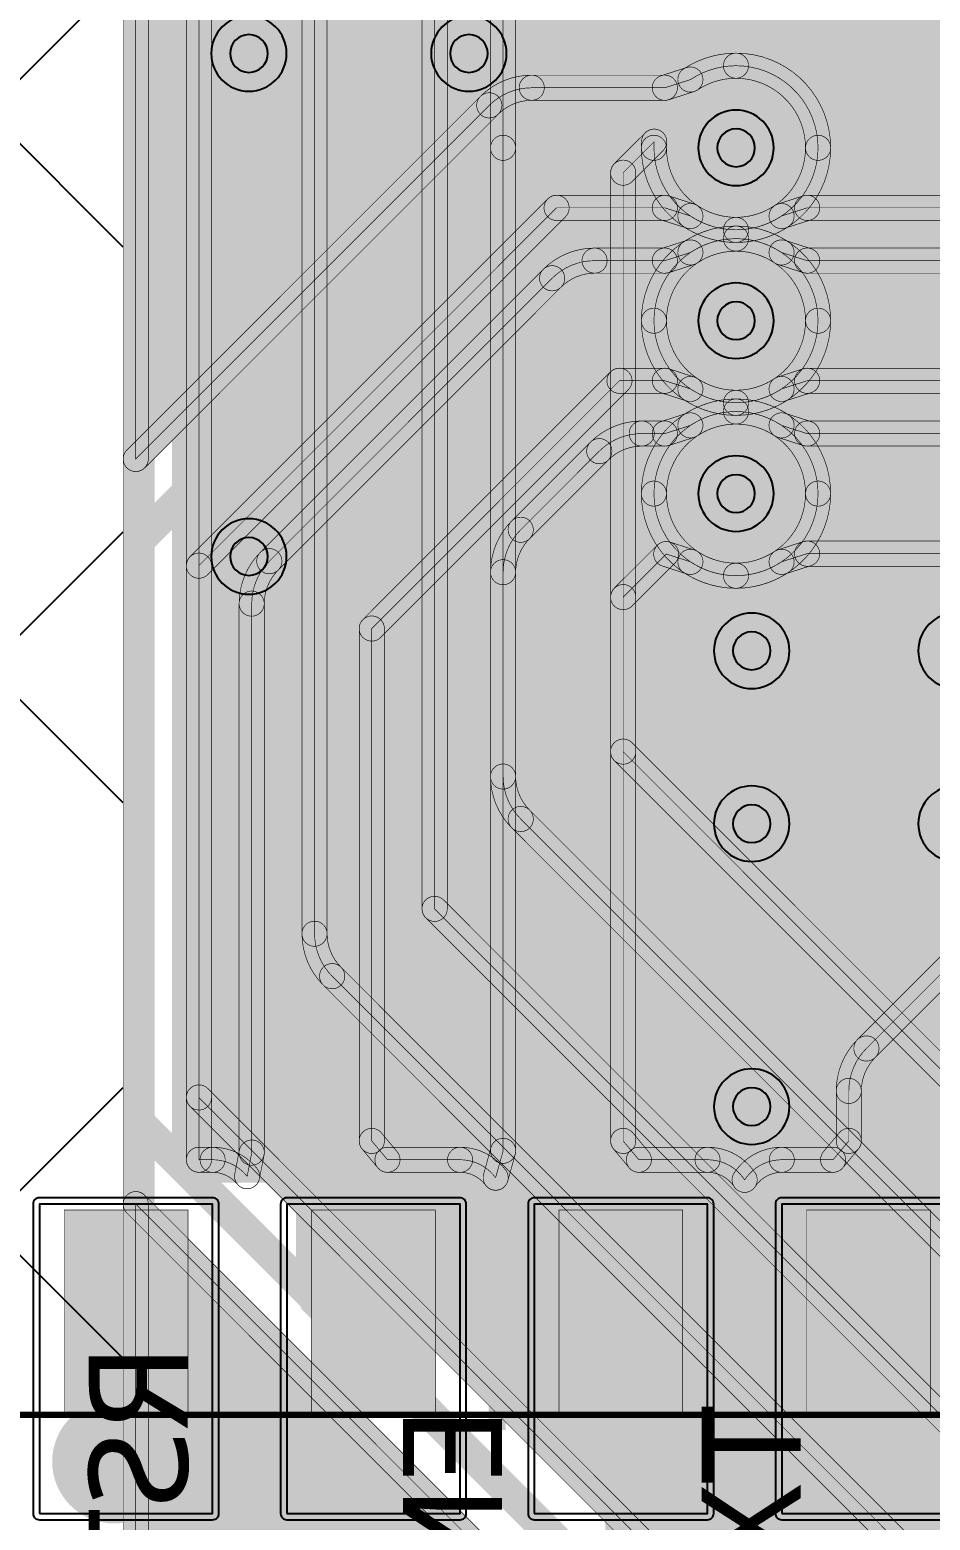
# Model space of a CAD drawing. Header units: millimetres. Extents: x -5.8 to 41.7, y -26.4 to 3.2.
# Drawn here: x 4.83 to 12.11, y -20.36 to -8.32 of the extents above; entities that cross this region are included whole.
import ezdxf
from ezdxf.enums import TextEntityAlignment as Align

# ---------------------------------------------------------------- set-up
doc = ezdxf.new("R2010")
doc.units = ezdxf.units.MM
for name, color, linetype, true_color in [('Bottom Layer', 7, 'Continuous', 0x0000ff), ('Bottom Silkscreen Layer', 7, 'Continuous', 0x66cc33), ('Component Shape Layer', 7, 'Continuous', 0x00cccc), ('Document Layer', 7, 'Continuous', 0xffffff), ('Hole Layer', 7, 'Continuous', 0x222222), ('Multi-Layer', 7, 'Continuous', 0xc0c0c0), ('Pin Soldering Layer', 7, 'Continuous', 0xcc9999), ('Top Layer', 7, 'Continuous', 0xff0000), ('Top Paste Mask Layer', 7, 'Continuous', 0x808080), ('Top Silkscreen Layer', 7, 'Continuous', 0xffcc00), ('Top Solder Mask Layer', 7, 'Continuous', 0x800080)]:
    doc.layers.add(name, color=color, linetype=linetype, true_color=true_color)
doc.styles.get("Standard").update_dxf_attribs({"font": 'msyh.ttf'})

msp = doc.modelspace()

# ---------------------------------------------------------------- hatches: boundary and pattern name
at = {"layer": 'Bottom Layer'}
for points in [[(37.742, -22.428), (37.16, -23.01), (37.16, -23.01), (5.69, -23.01), (5.69, -22.964), (5.715, -22.964), (6.835, -21.844), (5.715, -20.724), (5.69, -20.724), (5.69, -17.806), (8.7, -20.816), (8.255, -20.724), (7.135, -21.844), (8.255, -22.964), (9.375, -21.844), (9.283, -21.399), (9.348, -21.464), (9.778, -22.313), (10.795, -22.964), (11.915, -21.844), (10.795, -20.724), (10.549, -20.751), (9.921, -20.665), (6.2, -16.944), (6.2, -6.478), (6.251, -6.223), (5.69, -5.568), (5.69, -0.231), (37.16, -0.231), (37.16, -0.231), (37.742, -0.813), (37.742, -0.813), (37.742, -22.428)], [(23.495, -22.964), (24.615, -21.844), (23.495, -20.724), (23.131, -20.785), (22.545, -20.716), (21.679, -19.85), (21.679, -19.85), (21.336, -19.708), (21.336, -19.708), (19.251, -19.708), (17.699, -18.156), (17.907, -18.189), (18.275, -18.077), (18.482, -18.011), (24.31, -18.011), (27.345, -21.046), (27.462, -21.717), (27.455, -21.844), (28.575, -22.964), (29.695, -21.844), (29.693, -21.781), (30.169, -22.444), (30.253, -22.559), (30.254, -22.56), (31.115, -22.964), (32.235, -21.844), (32.154, -21.426), (32.192, -21.464), (32.567, -22.112), (33.655, -22.964), (34.775, -21.844), (33.69, -20.724), (33.083, -20.443), (29.632, -16.992), (29.632, -14.337), (29.632, -14.337), (28.956, -13.661), (28.956, -13.661), (28.942, -13.661), (28.266, -14.337), (28.28, -14.474), (28.28, -17.272), (28.28, -17.272), (28.478, -17.75), (28.478, -17.75), (31.534, -20.805), (31.115, -20.724), (30.635, -20.832), (30.086, -20.764), (25.87, -16.548), (25.87, -16.548), (25.527, -16.406), (25.527, -16.406), (17.237, -16.406), (16.917, -16.373), (16.764, -16.355), (16.205, -16.662), (15.354, -15.811), (15.255, -15.619), (15.131, -15.344), (18.034, -15.344), (18.034, -15.344), (18.377, -15.202), (18.377, -15.202), (18.987, -14.592), (19.179, -14.493), (19.713, -13.843), (19.696, -13.693), (22.66, -13.693), (24.168, -15.202), (24.168, -15.202), (24.511, -15.344), (24.511, -15.344), (26.67, -15.344), (26.67, -15.344), (27.013, -15.202), (27.013, -15.202), (34.506, -7.709), (34.506, -7.709), (34.648, -7.366), (34.648, -7.366), (34.648, -6.036), (34.714, -5.829), (34.826, -5.461), (34.252, -4.804), (34.316, -4.74), (35.306, -4.74), (35.982, -4.064), (35.306, -3.388), (34.036, -3.388), (34.036, -3.388), (33.558, -3.586), (33.558, -3.586), (30.962, -6.182), (27.699, -6.182), (27.547, -6.165), (27.541, -6.165), (28.918, -4.788), (28.918, -4.788), (29.06, -4.445), (29.06, -4.445), (29.06, -2.913), (29.442, -2.233), (29.695, -1.524), (28.575, -0.404), (27.455, -1.524), (27.708, -2.233), (28.09, -2.913), (28.09, -4.244), (26.454, -5.88), (26.454, -5.88), (26.312, -6.223), (26.312, -6.223), (26.312, -7.927), (25.17, -9.069), (24.511, -8.481), (24.143, -8.593), (23.936, -8.659), (23.114, -8.659), (23.114, -8.659), (22.787, -8.786), (22.761, -8.786), (23.442, -8.105), (23.936, -8.105), (24.143, -8.171), (24.511, -8.283), (25.174, -7.62), (24.511, -6.957), (24.143, -7.069), (23.936, -7.135), (23.396, -7.135), (23.947, -6.584), (24.143, -6.647), (24.511, -6.759), (25.174, -6.096), (24.511, -5.433), (24.143, -5.545), (23.936, -5.611), (23.749, -5.611), (23.749, -5.611), (23.406, -5.753), (23.406, -5.753), (21.516, -7.643), (21.364, -7.643), (23.947, -5.06), (24.143, -5.123), (24.511, -5.235), (25.174, -4.572), (24.511, -3.909), (24.143, -4.021), (23.936, -4.087), (23.749, -4.087), (23.749, -4.087), (23.406, -4.229), (23.406, -4.229), (20.627, -7.008), (19.244, -7.008), (19.037, -6.942), (18.669, -6.83), (18.006, -7.493), (18.023, -7.643), (17.981, -7.643), (17.894, -7.556), (17.795, -7.364), (17.696, -7.125), (17.63, -6.918), (17.63, -3.249), (17.946, -2.934), (18.765, -2.588), (19.535, -1.524), (18.415, -0.404), (17.295, -1.524), (17.302, -1.651), (17.185, -2.322), (16.802, -2.705), (16.802, -2.705), (16.66, -3.048), (16.66, -3.048), (16.66, -6.918), (16.594, -7.125), (16.482, -7.493), (17.016, -8.143), (17.03, -8.151), (15.705, -8.151), (16.284, -7.493), (16.172, -7.125), (16.106, -6.918), (16.106, -2.973), (16.491, -2.459), (16.995, -1.524), (15.875, -0.404), (14.755, -1.524), (14.832, -1.933), (15.136, -2.823), (15.136, -6.918), (15.07, -7.125), (14.958, -7.493), (15.538, -8.151), (13.419, -8.151), (13.998, -7.493), (13.886, -7.125), (13.82, -6.918), (13.82, -2.913), (14.202, -2.233), (14.455, -1.524), (13.335, -0.404), (12.215, -1.524), (12.468, -2.233), (12.85, -2.913), (12.85, -6.918), (12.784, -7.125), (12.672, -7.493), (13.252, -8.151), (9.779, -8.151), (9.779, -8.151), (9.629, -8.175), (9.629, -8.068), (9.695, -7.861), (9.807, -7.493), (9.144, -6.83), (8.481, -7.493), (8.593, -7.861), (8.659, -8.068), (8.659, -9.271), (8.659, -9.271), (8.659, -14.351), (8.659, -14.351), (8.801, -14.694), (8.801, -14.694), (14.829, -20.722), (14.924, -21.252), (14.755, -21.844), (15.875, -22.964), (16.995, -21.844), (16.5, -20.914), (15.765, -20.286), (9.629, -14.15), (9.629, -9.472), (9.88, -9.221), (9.878, -9.271), (10.541, -9.934), (10.909, -9.822), (11.116, -9.756), (22.987, -9.756), (22.987, -9.756), (23.314, -9.629), (23.936, -9.629), (24.143, -9.695), (24.436, -9.803), (24.183, -10.056), (22.927, -10.056), (22.72, -9.99), (22.352, -9.878), (21.831, -10.131), (21.709, -10.183), (11.116, -10.183), (10.909, -10.117), (10.541, -10.005), (9.878, -10.668), (10.541, -11.331), (10.909, -11.219), (11.116, -11.153), (21.88, -11.153), (22.2, -11.186), (22.352, -11.204), (22.72, -11.092), (22.927, -11.026), (24.384, -11.026), (24.384, -11.026), (24.727, -10.884), (27.011, -8.6), (27.01, -8.636), (27.01, -11.531), (24.922, -13.619), (24.724, -14.097), (24.784, -14.374), (24.712, -14.374), (23.204, -12.865), (23.204, -12.865), (22.86, -12.723), (22.86, -12.723), (22.749, -12.723), (23.015, -12.192), (22.352, -11.529), (22.2, -11.547), (21.88, -11.58), (11.116, -11.58), (10.909, -11.514), (10.541, -11.402), (9.878, -12.065), (10.541, -12.728), (10.909, -12.616), (11.116, -12.55), (21.709, -12.55), (21.831, -12.602), (21.955, -12.723), (14.986, -12.723), (14.986, -12.723), (14.643, -12.865), (14.643, -12.865), (12.865, -14.643), (12.865, -14.643), (12.723, -14.986), (12.723, -14.986), (12.723, -16.062), (12.657, -16.269), (12.545, -16.637), (13.208, -17.3), (13.846, -16.818), (17.801, -20.773), (17.56, -21.12), (17.295, -21.844), (18.415, -22.964), (19.535, -21.844), (19.27, -21.12), (18.956, -20.669), (19.05, -20.678), (19.05, -20.678), (21.135, -20.678), (21.21, -20.753), (20.955, -20.724), (19.835, -21.844), (20.955, -22.964), (22.075, -21.844), (22.053, -21.623), (22.531, -22.415), (22.542, -22.432), (22.543, -22.434)], [(13.335, -22.964), (14.455, -21.844), (13.925, -20.892), (13.923, -20.891), (13.906, -20.88), (13.046, -20.361), (8.105, -15.42), (8.105, -6.798), (8.171, -6.591), (8.283, -6.223), (7.62, -5.56), (6.957, -6.223), (7.069, -6.591), (7.135, -6.798), (7.135, -15.621), (7.135, -15.621), (7.277, -15.964), (7.277, -15.964), (12.207, -20.894), (12.276, -21.48), (12.215, -21.844)], [(6.099, -6.478), (6.302, -6.478), (6.302, -16.944), (6.099, -16.944)], [(7.033, -6.798), (7.236, -6.798), (7.236, -15.621), (7.033, -15.621)], [(8.004, -6.798), (8.207, -6.798), (8.207, -15.42), (8.004, -15.42)], [(8.557, -8.068), (8.76, -8.068), (8.76, -9.271), (8.557, -9.271)], [(9.701, -9.544), (9.557, -9.4), (9.808, -9.15), (9.952, -9.293)], [(8.557, -9.271), (8.76, -9.271), (8.76, -9.271), (8.557, -9.271)], [(8.557, -9.271), (8.76, -9.271), (8.76, -14.351), (8.557, -14.351)], [(9.776, -9.271), (9.778, -9.214), (9.981, -9.229), (9.979, -9.271)], [(10.541, -10.036), (9.776, -9.271), (9.979, -9.271), (10.541, -9.833)], [(9.731, -14.15), (9.528, -14.15), (9.528, -9.472), (9.731, -9.472)], [(10.966, -9.907), (10.541, -10.036), (10.541, -9.833), (10.853, -9.738)], [(10.941, -9.919), (10.878, -9.726), (11.085, -9.659), (11.147, -9.853)], [(11.116, -9.858), (11.116, -9.655), (22.987, -9.655), (22.987, -9.858)], [(9.776, -10.668), (10.541, -9.903), (10.541, -10.106), (9.979, -10.668)], [(10.541, -9.903), (10.966, -10.032), (10.853, -10.201), (10.541, -10.106)], [(10.878, -10.213), (10.941, -10.02), (11.147, -10.086), (11.085, -10.28)], [(11.116, -10.284), (11.116, -10.081), (21.709, -10.081), (21.709, -10.284)], [(10.541, -11.433), (9.776, -10.668), (9.979, -10.668), (10.541, -11.23)], [(10.941, -11.316), (10.878, -11.123), (11.085, -11.056), (11.147, -11.25)], [(11.116, -11.255), (11.116, -11.052), (21.88, -11.052), (21.88, -11.255)], [(10.966, -11.304), (10.541, -11.433), (10.541, -11.23), (10.853, -11.135)], [(9.776, -12.065), (10.541, -11.3), (10.541, -11.503), (9.979, -12.065)], [(10.541, -11.3), (10.966, -11.429), (10.853, -11.598), (10.541, -11.503)], [(10.878, -11.61), (10.941, -11.417), (11.147, -11.483), (11.085, -11.677)], [(11.116, -11.681), (11.116, -11.478), (21.88, -11.478), (21.88, -11.681)], [(10.541, -12.83), (9.776, -12.065), (9.979, -12.065), (10.541, -12.627)], [(10.941, -12.713), (10.878, -12.52), (11.085, -12.453), (11.147, -12.647)], [(11.116, -12.652), (11.116, -12.449), (21.709, -12.449), (21.709, -12.652)], [(10.966, -12.701), (10.541, -12.83), (10.541, -12.627), (10.853, -12.532)], [(9.557, -14.222), (9.701, -14.078), (15.836, -20.214), (15.693, -20.357)], [(8.557, -14.351), (8.76, -14.351), (8.76, -14.351), (8.557, -14.351)], [(8.729, -14.766), (8.557, -14.351), (8.76, -14.351), (8.873, -14.622)], [(8.729, -14.766), (8.873, -14.622), (8.873, -14.622), (8.729, -14.766)], [(8.729, -14.766), (8.873, -14.622), (14.901, -20.651), (14.757, -20.794)], [(8.033, -15.492), (8.177, -15.348), (13.118, -20.289), (12.975, -20.433)], [(7.236, -15.621), (7.033, -15.621), (7.033, -15.621), (7.236, -15.621)], [(7.205, -16.036), (7.033, -15.621), (7.236, -15.621), (7.349, -15.892)], [(7.205, -16.036), (7.349, -15.892), (7.349, -15.892), (7.205, -16.036)], [(7.205, -16.036), (7.349, -15.892), (12.279, -20.822), (12.135, -20.966)], [(6.128, -17.016), (6.272, -16.872), (9.993, -20.593), (9.849, -20.737)], [(5.791, -20.724), (5.588, -20.724), (5.588, -17.806), (5.791, -17.806)], [(5.618, -17.878), (5.762, -17.734), (8.772, -20.744), (8.628, -20.888)]]:
    msp.add_hatch(color=256, dxfattribs=at).paths.add_polyline_path(points)
at = {"layer": 'Multi-Layer'}
h = msp.add_hatch(dxfattribs=at)
h.set_pattern_fill('ANSI37', color=256, style=0)
h.paths.add_polyline_path([(-0.889, 0.635), (-0.889, -24.003), (5.588, -24.003), (5.588, 0.635)])
at = {"layer": 'Pin Soldering Layer'}
for points in [[(6.111, -17.854), (6.111, -19.504), (5.111, -19.504), (5.111, -17.854)], [(8.111, -17.854), (8.111, -19.504), (7.111, -19.504), (7.111, -17.854)], [(10.111, -17.854), (10.111, -19.504), (9.111, -19.504), (9.111, -17.854)], [(12.111, -17.854), (12.111, -19.504), (11.111, -19.504), (11.111, -17.854)]]:
    msp.add_hatch(color=256, dxfattribs=at).paths.add_polyline_path(points)
at = {"layer": 'Top Layer'}
for points in [[(37.742, -22.428), (37.16, -23.01), (37.16, -23.01), (5.69, -23.01), (5.69, -22.964), (5.715, -22.964), (6.835, -21.844), (6.2, -20.834), (6.2, -20.663), (6.311, -20.663), (6.611, -20.501), (6.911, -20.663), (8.311, -20.663), (8.611, -20.501), (8.68, -20.579), (8.143, -20.729), (7.135, -21.844), (8.255, -22.964), (9.37, -21.956), (9.58, -21.205), (9.954, -20.831), (9.954, -20.831), (10.029, -20.734), (10.151, -20.663), (10.311, -20.663), (10.611, -20.501), (10.911, -20.663), (12.311, -20.663), (12.611, -20.501), (12.911, -20.663), (14.311, -20.663), (14.611, -20.501), (14.911, -20.663), (16.311, -20.663), (16.611, -20.501), (16.911, -20.663), (18.311, -20.663), (18.311, -20.663), (18.611, -20.501), (18.748, -20.624), (18.748, -20.624), (18.98, -20.742), (19.133, -20.977), (19.133, -20.977), (19.522, -21.366), (19.845, -21.996), (20.955, -22.964), (22.075, -21.844), (21.107, -20.734), (20.62, -20.484), (20.647, -20.427), (20.647, -20.427), (21.294, -18.651), (21.489, -18.456), (22.606, -18.456), (22.606, -18.456), (22.975, -18.346), (23.296, -18.556), (23.114, -18.797), (22.764, -18.514), (21.957, -18.514), (21.599, -18.872), (21.599, -19.736), (21.599, -19.736), (21.667, -19.946), (21.667, -19.946), (21.876, -20.233), (21.876, -20.71), (21.876, -20.71), (22.018, -21.053), (22.17, -21.205), (22.38, -21.956), (23.495, -22.964), (24.615, -21.844), (23.607, -20.729), (22.856, -20.519), (22.846, -20.509), (22.846, -20.233), (23.054, -19.946), (23.054, -19.946), (23.114, -19.811), (23.193, -19.97), (23.193, -19.97), (23.412, -20.225), (23.524, -20.4), (23.66, -20.536), (23.66, -20.536), (24.003, -20.678), (24.003, -20.678), (33.835, -20.678), (33.91, -20.753), (33.655, -20.724), (32.535, -21.844), (33.655, -22.964), (34.633, -22.39), (34.633, -22.39), (34.869, -22.479), (35.669, -22.479), (36.027, -22.121), (36.027, -21.321), (36.027, -21.321), (35.816, -20.994), (35.816, -20.994), (35.281, -20.752), (34.379, -19.85), (34.379, -19.85), (34.036, -19.708), (34.036, -19.708), (24.629, -19.708), (24.629, -18.872), (24.629, -18.872), (24.612, -18.765), (26.188, -18.765), (26.546, -18.407), (26.546, -14.867), (26.188, -14.509), (25.936, -14.509), (26.076, -14.097), (25.4, -13.421), (25.371, -13.421), (25.033, -13.18), (24.226, -13.18), (23.876, -13.463), (23.835, -13.357), (23.835, -13.357), (23.686, -13.103), (23.867, -12.851), (23.867, -12.851), (23.934, -12.642), (23.934, -11.742), (23.934, -11.742), (23.576, -11.384), (22.776, -11.384), (22.507, -11.505), (22.467, -11.539), (22.352, -11.529), (22.053, -11.6), (21.956, -11.507), (22.119, -11.206), (22.119, -11.162), (22.352, -11.204), (22.431, -11.199), (22.491, -11.249), (22.491, -11.249), (22.719, -11.331), (22.719, -11.331), (23.526, -11.331), (23.884, -10.973), (23.884, -10.109), (23.884, -10.109), (23.526, -9.751), (22.939, -9.751), (24.092, -8.598), (24.092, -8.598), (24.234, -8.255), (24.234, -8.255), (24.234, -8.223), (24.511, -8.283), (24.69, -8.258), (24.782, -8.332), (24.782, -8.332), (24.866, -8.382), (24.782, -8.432), (24.782, -8.432), (24.69, -8.506), (24.511, -8.481), (23.848, -9.144), (24.511, -9.807), (24.69, -9.782), (24.782, -9.856), (24.782, -9.856), (25.005, -9.934), (25.005, -9.934), (25.812, -9.934), (26.162, -9.651), (26.512, -9.934), (27.319, -9.934), (27.677, -9.576), (27.677, -9.312), (27.686, -9.312), (27.785, -9.304), (27.785, -9.666), (27.785, -9.666), (27.787, -9.708), (27.787, -9.708), (27.885, -10.517), (27.684, -10.431), (27.684, -10.431), (27.543, -10.402), (25.543, -10.402), (25.543, -10.402), (25.185, -10.761), (25.185, -12.354), (25.185, -12.354), (25.282, -12.599), (25.282, -12.599), (25.887, -13.244), (26.065, -13.559), (26.065, -13.559), (27.321, -14.815), (27.321, -14.815), (27.799, -15.013), (27.799, -15.013), (28.87, -15.013), (29.3, -15.192), (29.3, -15.192), (29.438, -15.22), (31.903, -15.22), (31.903, -15.22), (32.261, -14.862), (32.261, -13.812), (31.903, -13.454), (29.438, -13.454), (29.438, -13.454), (29.3, -13.482), (29.3, -13.482), (28.87, -13.661), (28.079, -13.661), (27.423, -13.005), (27.804, -12.599), (27.804, -12.599), (27.834, -12.562), (27.834, -12.562), (28.275, -11.946), (28.545, -11.781), (28.545, -11.781), (29.053, -11.273), (29.053, -11.273), (29.251, -10.795), (29.251, -10.795), (29.251, -10.64), (29.328, -9.996), (29.746, -9.959), (30.019, -9.967), (30.019, -9.967), (30.03, -9.967), (30.93, -9.967), (30.93, -9.967), (31.288, -9.609), (31.288, -9.139), (31.496, -9.172), (31.535, -9.171), (31.535, -9.678), (31.893, -10.036), (33.893, -10.036), (34.251, -9.678), (34.251, -7.086), (33.893, -6.728), (31.905, -6.728), (31.277, -6.183), (31.143, -6.049), (31.143, -5.934), (31.292, -5.966), (32.689, -5.966), (33.047, -5.608), (33.047, -5.202), (33.047, -5.202), (33.025, -5.08), (33.04, -5.025), (33.414, -5.398), (33.513, -5.59), (34.163, -6.124), (34.63, -5.931), (34.63, -6.998), (34.62, -7.086), (34.62, -9.678), (34.978, -10.036), (36.978, -10.036), (37.336, -9.678), (37.336, -7.086), (36.978, -6.728), (35.982, -6.728), (35.982, -6.616), (37.289, -6.616), (37.647, -6.258), (37.647, -5.852), (37.625, -5.73), (37.647, -5.608), (37.647, -5.202), (37.625, -5.08), (37.647, -4.958), (37.647, -4.552), (37.625, -4.43), (37.647, -4.308), (37.647, -3.902), (37.289, -3.544), (36.723, -3.544), (36.549, -3.515), (36.549, -3.515), (35.846, -3.515), (35.669, -3.494), (35.306, -3.388), (34.63, -4.064), (34.63, -4.991), (34.292, -4.811), (34.1, -4.712), (33.15, -3.762), (33.15, -3.762), (33.134, -3.747), (33.998, -2.883), (33.998, -2.883), (34.11, -2.709), (34.496, -2.264), (34.775, -1.524), (33.655, -0.404), (32.535, -1.524), (32.814, -2.264), (33.014, -2.495), (32.2, -3.309), (31.209, -3.553), (30.903, -3.623), (30.655, -3.724), (30.063, -3.946), (29.921, -3.946), (29.921, -3.946), (29.563, -4.304), (29.563, -5.111), (29.563, -5.111), (29.846, -5.461), (29.563, -5.811), (29.563, -6.618), (29.563, -6.618), (29.749, -6.932), (29.749, -6.932), (30.564, -7.377), (30.997, -7.534), (30.997, -7.534), (31.242, -7.534), (31.535, -7.467), (31.535, -7.847), (31.496, -7.846), (30.835, -8.451), (30.03, -8.451), (30.03, -8.451), (29.979, -8.454), (29.979, -8.454), (29.409, -8.536), (29.091, -8.507), (29.365, -8.159), (29.365, -7.352), (29.365, -7.352), (29.287, -7.129), (29.287, -7.129), (29.131, -6.934), (29.268, -6.744), (29.268, -6.744), (29.337, -6.534), (29.337, -5.734), (29.337, -5.734), (28.979, -5.375), (28.979, -5.375), (28.179, -5.375), (28.179, -5.375), (27.82, -5.734), (27.82, -6.223), (27.677, -6.178), (27.677, -5.664), (27.677, -5.664), (27.319, -5.306), (27.319, -5.306), (26.512, -5.306), (26.512, -5.306), (26.162, -5.589), (25.951, -5.334), (26.17, -5.004), (26.17, -4.862), (26.389, -4.277), (26.88, -3.787), (30.353, -3.787), (30.353, -3.787), (30.696, -3.645), (30.696, -3.645), (31.458, -2.883), (31.458, -2.883), (31.57, -2.709), (31.956, -2.264), (32.235, -1.524), (31.115, -0.404), (29.995, -1.524), (30.274, -2.264), (30.474, -2.495), (30.152, -2.817), (26.679, -2.817), (26.679, -2.817), (26.336, -2.959), (26.336, -2.959), (25.732, -3.562), (25.147, -3.782), (25.005, -3.782), (25.005, -3.782), (24.782, -3.86), (24.782, -3.86), (24.69, -3.934), (24.511, -3.909), (24.461, -3.911), (25.479, -2.893), (26.266, -2.62), (27.155, -1.524), (26.035, -0.404), (24.915, -1.524), (24.915, -1.532), (24.756, -2.244), (23.701, -3.299), (23.701, -2.977), (24.082, -2.478), (24.615, -1.524), (23.495, -0.404), (22.375, -1.524), (22.439, -1.898), (22.575, -2.323), (21.744, -2.323), (21.764, -2.299), (22.075, -1.524), (20.955, -0.404), (19.835, -1.524), (20.066, -2.206), (20.439, -2.748), (20.544, -2.999), (20.426, -3.38), (20.544, -3.761), (20.426, -4.142), (20.544, -4.523), (20.426, -4.904), (20.544, -5.285), (20.476, -5.411), (20.391, -5.449), (20.062, -5.449), (20.062, -5.449), (19.703, -5.807), (19.703, -7.207), (19.866, -7.507), (19.703, -7.807), (19.703, -9.207), (19.865, -9.507), (19.703, -9.806), (19.703, -11.206), (19.866, -11.507), (19.703, -11.807), (19.703, -12.266), (19.483, -12.851), (19.213, -13.121), (19.07, -13.18), (19.05, -13.18), (18.387, -13.843), (18.411, -14.021), (17.247, -14.021), (16.36, -13.134), (16.36, -8.509), (16.36, -8.509), (16.218, -8.166), (16.218, -8.166), (16.109, -8.057), (16.172, -7.861), (16.284, -7.493), (15.621, -6.83), (14.958, -7.493), (15.07, -7.861), (15.136, -8.068), (15.136, -8.255), (15.136, -8.255), (15.278, -8.598), (15.278, -8.598), (15.39, -8.71), (15.39, -13.335), (15.39, -13.335), (15.532, -13.678), (15.532, -13.678), (16.703, -14.849), (16.703, -14.849), (17.046, -14.991), (17.046, -14.991), (19.55, -14.991), (19.614, -15.045), (19.431, -15.009), (19.431, -15.009), (16.076, -15.009), (15.217, -14.15), (15.217, -9.525), (15.217, -9.525), (15.075, -9.182), (15.075, -9.182), (13.854, -7.961), (13.886, -7.861), (13.998, -7.493), (13.335, -6.83), (12.672, -7.493), (12.784, -7.861), (12.85, -8.068), (12.85, -8.128), (12.85, -8.128), (12.992, -8.471), (12.992, -8.471), (14.247, -9.726), (14.247, -14.351), (14.247, -14.351), (14.389, -14.694), (14.389, -14.694), (14.813, -15.118), (14.605, -15.085), (14.237, -15.197), (14.03, -15.263), (13.081, -15.263), (13.081, -15.263), (12.738, -15.405), (12.738, -15.405), (11.595, -16.548), (11.595, -16.548), (11.453, -16.891), (11.453, -16.891), (11.453, -17.295), (11.326, -17.447), (10.911, -17.447), (10.611, -17.61), (10.311, -17.447), (9.756, -17.447), (9.629, -17.295), (9.629, -12.901), (9.977, -12.553), (10.173, -12.616), (10.541, -12.728), (11.204, -12.065), (10.541, -11.402), (10.173, -11.514), (9.966, -11.58), (9.779, -11.58), (9.779, -11.58), (9.436, -11.722), (9.436, -11.722), (8.801, -12.357), (8.801, -12.357), (8.659, -12.7), (8.659, -12.7), (8.659, -17.375), (8.598, -17.592), (8.311, -17.447), (7.724, -17.447), (7.597, -17.295), (7.597, -13.155), (9.599, -11.153), (9.966, -11.153), (10.173, -11.219), (10.541, -11.331), (11.204, -10.668), (10.541, -10.005), (10.173, -10.117), (9.966, -10.183), (9.398, -10.183), (9.398, -10.183), (9.055, -10.325), (9.055, -10.325), (6.769, -12.611), (6.769, -12.611), (6.627, -12.954), (6.627, -12.954), (6.627, -17.39), (6.59, -17.581), (6.311, -17.447), (6.2, -17.447), (6.2, -12.647), (9.091, -9.756), (9.966, -9.756), (10.173, -9.822), (10.541, -9.934), (11.204, -9.271), (10.541, -8.608), (10.173, -8.72), (9.966, -8.786), (8.89, -8.786), (8.89, -8.786), (8.547, -8.928), (8.547, -8.928), (5.69, -11.785), (5.69, -6.878), (6.251, -6.223), (6.073, -5.771), (6.073, -5.561), (6.311, -5.561), (6.311, -5.561), (6.611, -5.399), (6.911, -5.561), (7.008, -5.561), (7.12, -5.696), (7.069, -5.855), (6.957, -6.223), (7.62, -6.886), (8.283, -6.223), (8.171, -5.855), (8.12, -5.696), (8.232, -5.561), (8.311, -5.561), (8.611, -5.399), (8.911, -5.561), (10.311, -5.561), (10.61, -5.399), (10.911, -5.562), (12.311, -5.562), (12.611, -5.399), (12.727, -5.51), (12.245, -5.992), (10.16, -5.992), (10.16, -5.992), (9.817, -6.134), (9.817, -6.134), (9.207, -6.744), (9.015, -6.843), (8.481, -7.493), (9.144, -8.156), (9.794, -7.622), (9.893, -7.43), (10.361, -6.962), (12.446, -6.962), (12.446, -6.962), (12.789, -6.82), (12.789, -6.82), (13.954, -5.655), (13.954, -5.655), (14.001, -5.6), (14.115, -5.561), (14.311, -5.561), (14.611, -5.398), (14.822, -5.549), (14.822, -5.549), (15.776, -5.794), (16.66, -6.678), (16.66, -6.918), (16.594, -7.125), (16.482, -7.493), (17.145, -8.156), (17.808, -7.493), (17.696, -7.125), (17.63, -6.918), (17.63, -6.477), (17.63, -6.477), (17.488, -6.134), (17.488, -6.134), (16.932, -5.578), (17.803, -5.795), (17.803, -7.112), (17.803, -7.112), (17.917, -7.425), (18.019, -7.622), (18.669, -8.156), (19.332, -7.493), (18.798, -6.843), (18.773, -6.83), (18.773, -5.588), (18.773, -5.588), (18.7, -5.332), (18.669, -4.967), (18.669, -2.704), (18.658, -2.617), (19.535, -1.524), (18.415, -0.404), (17.295, -1.524), (17.653, -2.345), (16.911, -2.345), (16.611, -2.507), (16.539, -2.426), (16.995, -1.524), (15.875, -0.404), (14.755, -1.524), (15.112, -2.344), (14.911, -2.344), (14.61, -2.507), (14.311, -2.345), (14.097, -2.345), (14.455, -1.524), (13.335, -0.404), (12.215, -1.524), (12.678, -2.431), (12.61, -2.508), (12.311, -2.346), (12.223, -2.346), (12.096, -2.193), (12.096, -1.959), (12.096, -1.959), (12.024, -1.704), (11.889, -1.284), (10.795, -0.404), (9.675, -1.524), (9.919, -2.222), (9.569, -2.125), (9.37, -1.412), (8.255, -0.404), (7.135, -1.524), (7.493, -2.345), (6.911, -2.345), (6.911, -2.345), (6.611, -2.508), (6.311, -2.345), (5.69, -2.345), (5.69, -0.231), (37.16, -0.231), (37.16, -0.231), (37.742, -0.813), (37.742, -0.813), (37.742, -22.428)], [(5.791, -11.785), (5.588, -11.785), (5.588, -6.878), (5.791, -6.878)], [(10.116, -8.635), (10.541, -8.506), (10.541, -8.709), (10.229, -8.804)], [(10.541, -8.506), (11.306, -9.271), (11.103, -9.271), (10.541, -8.709)], [(9.997, -8.883), (9.935, -8.689), (10.141, -8.623), (10.204, -8.816)], [(8.475, -8.856), (8.89, -8.684), (8.89, -8.887), (8.619, -9)], [(8.89, -8.887), (8.89, -8.684), (9.966, -8.684), (9.966, -8.887)], [(8.89, -8.887), (8.89, -8.684), (8.89, -8.684), (8.89, -8.887)], [(5.762, -11.857), (5.618, -11.713), (8.475, -8.856), (8.619, -9)], [(8.619, -9), (8.475, -8.856), (8.475, -8.856), (8.619, -9)], [(11.306, -9.271), (10.541, -10.036), (10.541, -9.833), (11.103, -9.271)], [(6.272, -12.719), (6.128, -12.575), (9.019, -9.684), (9.163, -9.828)], [(9.091, -9.858), (9.091, -9.655), (9.966, -9.655), (9.966, -9.858)], [(9.935, -9.853), (9.997, -9.659), (10.204, -9.726), (10.141, -9.919)], [(10.541, -10.036), (10.116, -9.907), (10.229, -9.738), (10.541, -9.833)], [(10.116, -10.032), (10.541, -9.903), (10.541, -10.106), (10.229, -10.201)], [(10.541, -9.903), (11.306, -10.668), (11.103, -10.668), (10.541, -10.106)], [(8.983, -10.253), (9.398, -10.081), (9.398, -10.284), (9.127, -10.397)], [(9.398, -10.284), (9.398, -10.081), (9.966, -10.081), (9.966, -10.284)], [(9.398, -10.284), (9.398, -10.081), (9.398, -10.081), (9.398, -10.284)], [(9.997, -10.28), (9.935, -10.086), (10.141, -10.02), (10.204, -10.213)], [(6.841, -12.683), (6.697, -12.539), (8.983, -10.253), (9.127, -10.397)], [(9.127, -10.397), (8.983, -10.253), (8.983, -10.253), (9.127, -10.397)], [(11.306, -10.668), (10.541, -11.433), (10.541, -11.23), (11.103, -10.668)], [(9.599, -11.255), (9.599, -11.052), (9.966, -11.052), (9.966, -11.255)], [(9.935, -11.25), (9.997, -11.056), (10.204, -11.123), (10.141, -11.316)], [(7.669, -13.227), (7.525, -13.083), (9.527, -11.081), (9.671, -11.225)], [(10.541, -11.433), (10.116, -11.304), (10.229, -11.135), (10.541, -11.23)], [(10.116, -11.429), (10.541, -11.3), (10.541, -11.503), (10.229, -11.598)], [(10.541, -11.3), (11.306, -12.065), (11.103, -12.065), (10.541, -11.503)], [(9.997, -11.677), (9.935, -11.483), (10.141, -11.417), (10.204, -11.61)], [(9.364, -11.65), (9.779, -11.478), (9.779, -11.681), (9.508, -11.794)], [(9.779, -11.681), (9.779, -11.478), (9.966, -11.478), (9.966, -11.681)], [(9.779, -11.681), (9.779, -11.478), (9.779, -11.478), (9.779, -11.681)], [(8.873, -12.429), (8.729, -12.285), (9.364, -11.65), (9.508, -11.794)], [(9.508, -11.794), (9.364, -11.65), (9.364, -11.65), (9.508, -11.794)], [(11.306, -12.065), (10.541, -12.83), (10.541, -12.627), (11.103, -12.065)], [(8.557, -12.7), (8.729, -12.285), (8.873, -12.429), (8.76, -12.7)], [(8.873, -12.429), (8.729, -12.285), (8.729, -12.285), (8.873, -12.429)], [(9.701, -12.973), (9.557, -12.829), (9.905, -12.482), (10.049, -12.625)], [(9.946, -12.65), (10.008, -12.457), (10.204, -12.52), (10.141, -12.713)], [(6.525, -12.954), (6.697, -12.539), (6.841, -12.683), (6.728, -12.954)], [(6.841, -12.683), (6.697, -12.539), (6.697, -12.539), (6.841, -12.683)], [(10.541, -12.83), (10.116, -12.701), (10.229, -12.532), (10.541, -12.627)], [(6.302, -17.447), (6.099, -17.447), (6.099, -12.647), (6.302, -12.647)], [(8.557, -12.7), (8.76, -12.7), (8.76, -12.7), (8.557, -12.7)], [(8.557, -12.7), (8.76, -12.7), (8.76, -17.375), (8.557, -17.375)], [(6.525, -12.954), (6.728, -12.954), (6.728, -12.954), (6.525, -12.954)], [(6.525, -12.954), (6.728, -12.954), (6.728, -17.39), (6.525, -17.39)], [(9.528, -12.901), (9.731, -12.901), (9.731, -17.295), (9.528, -17.295)], [(7.699, -17.295), (7.496, -17.295), (7.496, -13.155), (7.699, -13.155)], [(11.667, -16.62), (11.523, -16.476), (12.666, -15.333), (12.81, -15.477)], [(11.351, -16.891), (11.523, -16.476), (11.667, -16.62), (11.554, -16.891)], [(11.667, -16.62), (11.523, -16.476), (11.523, -16.476), (11.667, -16.62)], [(11.351, -16.891), (11.554, -16.891), (11.554, -16.891), (11.351, -16.891)], [(11.351, -16.891), (11.554, -16.891), (11.554, -17.295), (11.351, -17.295)], [(7.519, -17.36), (7.675, -17.23), (7.802, -17.382), (7.646, -17.512)], [(9.551, -17.36), (9.707, -17.23), (9.834, -17.382), (9.678, -17.512)], [(11.404, -17.512), (11.248, -17.382), (11.375, -17.23), (11.531, -17.36)], [(6.2, -17.549), (6.2, -17.346), (6.311, -17.346), (6.311, -17.549)], [(6.311, -17.346), (6.669, -17.517), (6.51, -17.644), (6.311, -17.549)], [(6.689, -17.6), (6.49, -17.561), (6.527, -17.37), (6.727, -17.409)], [(7.724, -17.549), (7.724, -17.346), (8.311, -17.346), (8.311, -17.549)], [(8.311, -17.346), (8.68, -17.532), (8.517, -17.653), (8.311, -17.549)], [(8.696, -17.619), (8.501, -17.565), (8.561, -17.348), (8.757, -17.403)], [(9.756, -17.549), (9.756, -17.346), (10.311, -17.346), (10.311, -17.549)], [(10.311, -17.346), (10.696, -17.554), (10.526, -17.665), (10.311, -17.549)], [(10.526, -17.554), (10.911, -17.346), (10.911, -17.549), (10.696, -17.665)], [(10.911, -17.549), (10.911, -17.346), (11.326, -17.346), (11.326, -17.549)]]:
    msp.add_hatch(color=256, dxfattribs=at).paths.add_polyline_path(points)

# ---------------------------------------------------------------- linework, layer by layer
at = {"layer": 'Bottom Layer', "const_width": 0.00508}
for points in [[(13.335, -22.964, 0.414214), (14.455, -21.844, 0.259772), (13.925, -20.892, 0.000999), (13.923, -20.891, 0.004542), (13.906, -20.88), (13.046, -20.361), (8.105, -15.42), (8.105, -6.798), (8.171, -6.591, 0.148349), (8.283, -6.223, 0.414214), (7.62, -5.56, 0.414214), (6.957, -6.223, 0.148349), (7.069, -6.591), (7.135, -6.798), (7.135, -15.621), (7.135, -15.621, 0.198912), (7.277, -15.964), (7.277, -15.964), (12.207, -20.894), (12.276, -21.48, 0.082931), (12.215, -21.844, 0.414214)], [(6.099, -6.478, -1), (6.302, -6.478), (6.302, -16.944, -1), (6.099, -16.944)], [(7.033, -6.798, -1), (7.236, -6.798), (7.236, -15.621, -1), (7.033, -15.621)], [(8.004, -6.798, -1), (8.207, -6.798), (8.207, -15.42, -1), (8.004, -15.42)], [(8.557, -8.068, -1), (8.76, -8.068), (8.76, -9.271, -1), (8.557, -9.271)], [(9.701, -9.544, -1), (9.557, -9.4), (9.808, -9.15, -1), (9.952, -9.293)], [(9.776, -9.271, -0.01873), (9.778, -9.214, -1), (9.981, -9.229, 0.01873), (9.979, -9.271, -1)], [(8.557, -9.271, -1), (8.76, -9.271), (8.76, -9.271, -1), (8.557, -9.271)], [(8.557, -9.271, -1), (8.76, -9.271), (8.76, -14.351, -1), (8.557, -14.351)], [(10.541, -10.036, -0.414214), (9.776, -9.271, -1), (9.979, -9.271, 0.414214), (10.541, -9.833, -1)], [(9.731, -14.15, -1), (9.528, -14.15), (9.528, -9.472, -1), (9.731, -9.472)], [(10.966, -9.907, -0.148349), (10.541, -10.036, -1), (10.541, -9.833, 0.148349), (10.853, -9.738, -1)], [(10.941, -9.919, -1), (10.878, -9.726), (11.085, -9.659, -1), (11.147, -9.853)], [(11.116, -9.858, -1), (11.116, -9.655), (22.987, -9.655, -1), (22.987, -9.858)], [(9.776, -10.668, -0.414214), (10.541, -9.903, -1), (10.541, -10.106, 0.414214), (9.979, -10.668, -1)], [(10.541, -9.903, -0.148349), (10.966, -10.032, -1), (10.853, -10.201, 0.148349), (10.541, -10.106, -1)], [(10.878, -10.213, -1), (10.941, -10.02), (11.147, -10.086, -1), (11.085, -10.28)], [(11.116, -10.284, -1), (11.116, -10.081), (21.709, -10.081, -1), (21.709, -10.284)], [(10.541, -11.433, -0.414214), (9.776, -10.668, -1), (9.979, -10.668, 0.414214), (10.541, -11.23, -1)], [(10.941, -11.316, -1), (10.878, -11.123), (11.085, -11.056, -1), (11.147, -11.25)], [(11.116, -11.255, -1), (11.116, -11.052), (21.88, -11.052, -1), (21.88, -11.255)], [(10.966, -11.304, -0.148349), (10.541, -11.433, -1), (10.541, -11.23, 0.148349), (10.853, -11.135, -1)], [(9.776, -12.065, -0.414214), (10.541, -11.3, -1), (10.541, -11.503, 0.414214), (9.979, -12.065, -1)], [(10.541, -11.3, -0.148349), (10.966, -11.429, -1), (10.853, -11.598, 0.148349), (10.541, -11.503, -1)], [(10.878, -11.61, -1), (10.941, -11.417), (11.147, -11.483, -1), (11.085, -11.677)], [(11.116, -11.681, -1), (11.116, -11.478), (21.88, -11.478, -1), (21.88, -11.681)], [(10.541, -12.83, -0.414214), (9.776, -12.065, -1), (9.979, -12.065, 0.414214), (10.541, -12.627, -1)], [(10.966, -12.701, -0.148349), (10.541, -12.83, -1), (10.541, -12.627, 0.148349), (10.853, -12.532, -1)], [(10.941, -12.713, -1), (10.878, -12.52), (11.085, -12.453, -1), (11.147, -12.647)], [(11.116, -12.652, -1), (11.116, -12.449), (21.709, -12.449, -1), (21.709, -12.652)], [(9.557, -14.222, -1), (9.701, -14.078), (15.836, -20.214, -1), (15.693, -20.357)], [(8.557, -14.351, -1), (8.76, -14.351), (8.76, -14.351, -1), (8.557, -14.351)], [(8.729, -14.766, -0.198912), (8.557, -14.351, -1), (8.76, -14.351, 0.198912), (8.873, -14.622, -1)], [(8.729, -14.766, -1), (8.873, -14.622), (8.873, -14.622, -1), (8.729, -14.766)], [(8.729, -14.766, -1), (8.873, -14.622), (14.901, -20.651, -1), (14.757, -20.794)], [(8.033, -15.492, -1), (8.177, -15.348), (13.118, -20.289, -1), (12.975, -20.433)], [(7.236, -15.621, -1), (7.033, -15.621), (7.033, -15.621, -1), (7.236, -15.621)], [(7.205, -16.036, -0.198912), (7.033, -15.621, -1), (7.236, -15.621, 0.198912), (7.349, -15.892, -1)], [(7.205, -16.036, -1), (7.349, -15.892), (7.349, -15.892, -1), (7.205, -16.036)], [(7.205, -16.036, -1), (7.349, -15.892), (12.279, -20.822, -1), (12.135, -20.966)], [(6.128, -17.016, -1), (6.272, -16.872), (9.993, -20.593, -1), (9.849, -20.737)], [(5.791, -20.724, -1), (5.588, -20.724), (5.588, -17.806, -1), (5.791, -17.806)], [(5.618, -17.878, -1), (5.762, -17.734), (8.772, -20.744, -1), (8.628, -20.888)]]:
    msp.add_lwpolyline(points, format="xyb", close=True, dxfattribs=at)
at = {"layer": 'Bottom Layer', "const_width": 0.254}
for points in [[(7.62, -6.223), (7.62, -15.621)], [(5.715, -6.35), (5.715, -17.145)], [(9.144, -7.493), (9.144, -9.271)], [(9.144, -9.271), (9.779, -8.636)], [(9.779, -8.636), (22.225, -8.636)], [(9.144, -14.351), (9.144, -9.271)], [(10.541, -9.271), (22.987, -9.271)], [(10.541, -10.668), (22.225, -10.668)], [(10.541, -12.065), (22.225, -12.065)], [(15.875, -21.082), (9.144, -14.351)], [(7.62, -15.621), (13.335, -21.336)], [(5.715, -17.145), (10.414, -21.844)]]:
    msp.add_lwpolyline(points, dxfattribs=at)
at = {"layer": 'Bottom Layer', "const_width": 0.00508}
for points in [[(37.16, -23.01), (5.69, -23.01), (5.69, -22.964, 0.005611), (5.715, -22.964, 0.414214), (6.835, -21.844, 0.414214), (5.715, -20.724, 0.005611), (5.69, -20.724), (5.69, -17.806), (8.7, -20.816, 0.102471), (8.255, -20.724, 0.414214), (7.135, -21.844, 0.414214), (8.255, -22.964, 0.414214), (9.375, -21.844, 0.102471), (9.283, -21.399), (9.348, -21.464), (9.778, -22.313, 0.29269), (10.795, -22.964, 0.414214), (11.915, -21.844, 0.414214), (10.795, -20.724, 0.055445), (10.549, -20.751), (9.921, -20.665), (6.2, -16.944), (6.2, -6.478, 0.099011)], [(13.252, -8.151), (9.779, -8.151), (9.779, -8.151, 0.078671), (9.629, -8.175), (9.629, -8.068), (9.695, -7.861, 0.148349), (9.807, -7.493, 0.414214), (9.144, -6.83, 0.414214), (8.481, -7.493, 0.148349), (8.593, -7.861), (8.659, -8.068), (8.659, -9.271), (8.659, -9.271), (8.659, -14.351), (8.659, -14.351, 0.198912), (8.801, -14.694), (8.801, -14.694), (14.829, -20.722)], [(15.765, -20.286), (9.629, -14.15), (9.629, -9.472), (9.88, -9.221, 0.01873), (9.878, -9.271, 0.414214), (10.541, -9.934, 0.148349), (10.909, -9.822), (11.116, -9.756), (22.987, -9.756)], [(21.709, -10.183), (11.116, -10.183), (10.909, -10.117, 0.148349), (10.541, -10.005, 0.414214), (9.878, -10.668, 0.414214), (10.541, -11.331, 0.148349), (10.909, -11.219), (11.116, -11.153), (21.88, -11.153)], [(21.88, -11.58), (11.116, -11.58), (10.909, -11.514, 0.148349), (10.541, -11.402, 0.414214), (9.878, -12.065, 0.414214), (10.541, -12.728, 0.148349), (10.909, -12.616), (11.116, -12.55), (21.709, -12.55)]]:
    msp.add_lwpolyline(points, format="xyb", dxfattribs=at)
at = {"layer": 'Component Shape Layer', "const_width": 0.0508}
msp.add_lwpolyline([(21.111, -19.507), (-2.89, -19.507), (-2.89, -3.507), (21.111, -3.507)], close=True, dxfattribs=at)
msp.add_lwpolyline([(21.111, -19.507), (-2.89, -19.507), (-2.89, -3.507), (21.111, -3.507)], close=True, dxfattribs=at)
at = {"layer": 'Document Layer', "const_width": 0.5}
msp.add_lwpolyline([(5.264, -19.886, 1), (5.764, -19.886, 1)], format="xyb", close=True, dxfattribs=at)
msp.add_lwpolyline([(5.264, -19.886, 1), (5.764, -19.886, 1)], format="xyb", close=True, dxfattribs=at)
at = {"layer": 'Hole Layer'}
for points in [[(6.452, -8.509, 1), (6.757, -8.509, 1)], [(6.452, -12.573, 1), (6.757, -12.573, 1)]]:
    msp.add_lwpolyline(points, format="xyb", close=True, dxfattribs=at)
for points in [[(8.23, -8.509, 1), (8.535, -8.509), (8.535, -8.509, 1), (8.23, -8.509)], [(10.389, -9.271, 1), (10.694, -9.271), (10.694, -9.271, 1), (10.389, -9.271)], [(10.389, -10.668, 1), (10.694, -10.668), (10.694, -10.668, 1), (10.389, -10.668)], [(10.389, -12.065, 1), (10.694, -12.065), (10.694, -12.065, 1), (10.389, -12.065)], [(10.516, -13.335, 1), (10.821, -13.335), (10.821, -13.335, 1), (10.516, -13.335)], [(10.516, -14.732, 1), (10.821, -14.732), (10.821, -14.732, 1), (10.516, -14.732)], [(10.516, -17.018, 1), (10.821, -17.018), (10.821, -17.018, 1), (10.516, -17.018)]]:
    msp.add_lwpolyline(points, format="xyb", dxfattribs=at)
at = {"layer": 'Multi-Layer', "const_width": 0.00508}
msp.add_lwpolyline([(-0.889, 0.635), (-0.889, -24.003), (5.588, -24.003), (5.588, 0.635)], close=True, dxfattribs=at)
at = {"layer": 'Multi-Layer'}
for points in [[(6.299, -8.509, 1), (6.909, -8.509, 1)], [(6.299, -12.573, 1), (6.909, -12.573, 1)]]:
    msp.add_lwpolyline(points, format="xyb", close=True, dxfattribs=at)
for points in [[(8.077, -8.509, 1), (8.687, -8.509), (8.687, -8.509, 1), (8.077, -8.509)], [(10.236, -9.271, 1), (10.846, -9.271), (10.846, -9.271, 1), (10.236, -9.271)], [(10.236, -10.668, 1), (10.846, -10.668), (10.846, -10.668, 1), (10.236, -10.668)], [(10.236, -12.065, 1), (10.846, -12.065), (10.846, -12.065, 1), (10.236, -12.065)], [(10.363, -13.335, 1), (10.973, -13.335), (10.973, -13.335, 1), (10.363, -13.335)], [(12.014, -13.335, 1), (12.624, -13.335), (12.624, -13.335, 1), (12.014, -13.335)], [(10.363, -14.732, 1), (10.973, -14.732), (10.973, -14.732, 1), (10.363, -14.732)], [(12.014, -14.732, 1), (12.624, -14.732), (12.624, -14.732, 1), (12.014, -14.732)], [(10.363, -17.018, 1), (10.973, -17.018), (10.973, -17.018, 1), (10.363, -17.018)]]:
    msp.add_lwpolyline(points, format="xyb", dxfattribs=at)
at = {"layer": 'Pin Soldering Layer', "const_width": 0.00508}
for points in [[(6.111, -17.854), (6.111, -19.504), (5.111, -19.504), (5.111, -17.854)], [(6.111, -17.854), (6.111, -19.504), (5.111, -19.504), (5.111, -17.854)], [(8.111, -17.854), (8.111, -19.504), (7.111, -19.504), (7.111, -17.854)], [(8.111, -17.854), (8.111, -19.504), (7.111, -19.504), (7.111, -17.854)], [(10.111, -17.854), (10.111, -19.504), (9.111, -19.504), (9.111, -17.854)], [(10.111, -17.854), (10.111, -19.504), (9.111, -19.504), (9.111, -17.854)], [(12.111, -17.854), (12.111, -19.504), (11.111, -19.504), (11.111, -17.854)], [(12.111, -17.854), (12.111, -19.504), (11.111, -19.504), (11.111, -17.854)]]:
    msp.add_lwpolyline(points, close=True, dxfattribs=at)
at = {"layer": 'Top Layer', "const_width": 0.00508}
for points in [[(5.791, -11.785, -1), (5.588, -11.785), (5.588, -6.878, -1), (5.791, -6.878)], [(10.116, -8.635, -0.148349), (10.541, -8.506, -1), (10.541, -8.709, 0.148349), (10.229, -8.804, -1)], [(10.541, -8.506, -0.414214), (11.306, -9.271, -1), (11.103, -9.271, 0.414214), (10.541, -8.709, -1)], [(9.997, -8.883, -1), (9.935, -8.689), (10.141, -8.623, -1), (10.204, -8.816)], [(8.475, -8.856, -0.198912), (8.89, -8.684, -1), (8.89, -8.887, 0.198912), (8.619, -9, -1)], [(8.89, -8.887, -1), (8.89, -8.684), (9.966, -8.684, -1), (9.966, -8.887)], [(8.89, -8.887, -1), (8.89, -8.684), (8.89, -8.684, -1), (8.89, -8.887)], [(5.762, -11.857, -1), (5.618, -11.713), (8.475, -8.856, -1), (8.619, -9)], [(8.619, -9, -1), (8.475, -8.856), (8.475, -8.856, -1), (8.619, -9)], [(11.306, -9.271, -0.414214), (10.541, -10.036, -1), (10.541, -9.833, 0.414214), (11.103, -9.271, -1)], [(6.272, -12.719, -1), (6.128, -12.575), (9.019, -9.684, -1), (9.163, -9.828)], [(9.091, -9.858, -1), (9.091, -9.655), (9.966, -9.655, -1), (9.966, -9.858)], [(9.935, -9.853, -1), (9.997, -9.659), (10.204, -9.726, -1), (10.141, -9.919)], [(10.541, -10.036, -0.148349), (10.116, -9.907, -1), (10.229, -9.738, 0.148349), (10.541, -9.833, -1)], [(10.116, -10.032, -0.148349), (10.541, -9.903, -1), (10.541, -10.106, 0.148349), (10.229, -10.201, -1)], [(10.541, -9.903, -0.414214), (11.306, -10.668, -1), (11.103, -10.668, 0.414214), (10.541, -10.106, -1)], [(8.983, -10.253, -0.198912), (9.398, -10.081, -1), (9.398, -10.284, 0.198912), (9.127, -10.397, -1)], [(9.398, -10.284, -1), (9.398, -10.081), (9.966, -10.081, -1), (9.966, -10.284)], [(9.398, -10.284, -1), (9.398, -10.081), (9.398, -10.081, -1), (9.398, -10.284)], [(9.997, -10.28, -1), (9.935, -10.086), (10.141, -10.02, -1), (10.204, -10.213)], [(6.841, -12.683, -1), (6.697, -12.539), (8.983, -10.253, -1), (9.127, -10.397)], [(9.127, -10.397, -1), (8.983, -10.253), (8.983, -10.253, -1), (9.127, -10.397)], [(11.306, -10.668, -0.414214), (10.541, -11.433, -1), (10.541, -11.23, 0.414214), (11.103, -10.668, -1)], [(7.669, -13.227, -1), (7.525, -13.083), (9.527, -11.081, -1), (9.671, -11.225)], [(9.599, -11.255, -1), (9.599, -11.052), (9.966, -11.052, -1), (9.966, -11.255)], [(9.935, -11.25, -1), (9.997, -11.056), (10.204, -11.123, -1), (10.141, -11.316)], [(10.541, -11.433, -0.148349), (10.116, -11.304, -1), (10.229, -11.135, 0.148349), (10.541, -11.23, -1)], [(10.116, -11.429, -0.148349), (10.541, -11.3, -1), (10.541, -11.503, 0.148349), (10.229, -11.598, -1)], [(10.541, -11.3, -0.414214), (11.306, -12.065, -1), (11.103, -12.065, 0.414214), (10.541, -11.503, -1)], [(9.997, -11.677, -1), (9.935, -11.483), (10.141, -11.417, -1), (10.204, -11.61)], [(9.364, -11.65, -0.198912), (9.779, -11.478, -1), (9.779, -11.681, 0.198912), (9.508, -11.794, -1)], [(9.779, -11.681, -1), (9.779, -11.478), (9.966, -11.478, -1), (9.966, -11.681)], [(9.779, -11.681, -1), (9.779, -11.478), (9.779, -11.478, -1), (9.779, -11.681)], [(8.873, -12.429, -1), (8.729, -12.285), (9.364, -11.65, -1), (9.508, -11.794)], [(9.508, -11.794, -1), (9.364, -11.65), (9.364, -11.65, -1), (9.508, -11.794)], [(11.306, -12.065, -0.414214), (10.541, -12.83, -1), (10.541, -12.627, 0.414214), (11.103, -12.065, -1)], [(8.557, -12.7, -0.198912), (8.729, -12.285, -1), (8.873, -12.429, 0.198912), (8.76, -12.7, -1)], [(8.873, -12.429, -1), (8.729, -12.285), (8.729, -12.285, -1), (8.873, -12.429)], [(6.525, -12.954, -0.198912), (6.697, -12.539, -1), (6.841, -12.683, 0.198912), (6.728, -12.954, -1)], [(6.841, -12.683, -1), (6.697, -12.539), (6.697, -12.539, -1), (6.841, -12.683)], [(9.701, -12.973, -1), (9.557, -12.829), (9.905, -12.482, -1), (10.049, -12.625)], [(9.946, -12.65, -1), (10.008, -12.457), (10.204, -12.52, -1), (10.141, -12.713)], [(10.541, -12.83, -0.148349), (10.116, -12.701, -1), (10.229, -12.532, 0.148349), (10.541, -12.627, -1)], [(6.302, -17.447, -1), (6.099, -17.447), (6.099, -12.647, -1), (6.302, -12.647)], [(8.557, -12.7, -1), (8.76, -12.7), (8.76, -12.7, -1), (8.557, -12.7)], [(8.557, -12.7, -1), (8.76, -12.7), (8.76, -17.375, -1), (8.557, -17.375)], [(6.525, -12.954, -1), (6.728, -12.954), (6.728, -12.954, -1), (6.525, -12.954)], [(6.525, -12.954, -1), (6.728, -12.954), (6.728, -17.39, -1), (6.525, -17.39)], [(9.528, -12.901, -1), (9.731, -12.901), (9.731, -17.295, -1), (9.528, -17.295)], [(7.699, -17.295, -1), (7.496, -17.295), (7.496, -13.155, -1), (7.699, -13.155)], [(11.667, -16.62, -1), (11.523, -16.476), (12.666, -15.333, -1), (12.81, -15.477)], [(11.351, -16.891, -0.198912), (11.523, -16.476, -1), (11.667, -16.62, 0.198912), (11.554, -16.891, -1)], [(11.667, -16.62, -1), (11.523, -16.476), (11.523, -16.476, -1), (11.667, -16.62)], [(11.351, -16.891, -1), (11.554, -16.891), (11.554, -16.891, -1), (11.351, -16.891)], [(11.351, -16.891, -1), (11.554, -16.891), (11.554, -17.295, -1), (11.351, -17.295)], [(7.519, -17.36, -1), (7.675, -17.23), (7.802, -17.382, -1), (7.646, -17.512)], [(9.551, -17.36, -1), (9.707, -17.23), (9.834, -17.382, -1), (9.678, -17.512)], [(11.404, -17.512, -1), (11.248, -17.382), (11.375, -17.23, -1), (11.531, -17.36)], [(6.689, -17.6, -1), (6.49, -17.561), (6.527, -17.37, -1), (6.727, -17.409)], [(8.696, -17.619, -1), (8.501, -17.565), (8.561, -17.348, -1), (8.757, -17.403)], [(6.2, -17.549, -1), (6.2, -17.346), (6.311, -17.346, -1), (6.311, -17.549)], [(6.311, -17.346, -0.226993), (6.669, -17.517, -1), (6.51, -17.644, 0.226993), (6.311, -17.549, -1)], [(7.724, -17.549, -1), (7.724, -17.346), (8.311, -17.346, -1), (8.311, -17.549)], [(8.311, -17.346, -0.237537), (8.68, -17.532, -1), (8.517, -17.653, 0.237537), (8.311, -17.549, -1)], [(9.756, -17.549, -1), (9.756, -17.346), (10.311, -17.346, -1), (10.311, -17.549)], [(10.311, -17.346, -0.253475), (10.696, -17.554, -1), (10.526, -17.665, 0.253475), (10.311, -17.549, -1)], [(10.526, -17.554, -0.253475), (10.911, -17.346, -1), (10.911, -17.549, 0.253475), (10.696, -17.665, -1)], [(10.911, -17.549, -1), (10.911, -17.346), (11.326, -17.346, -1), (11.326, -17.549)]]:
    msp.add_lwpolyline(points, format="xyb", close=True, dxfattribs=at)
msp.add_lwpolyline([(12.738, -15.405), (11.595, -16.548), (11.595, -16.548, 0.198912), (11.453, -16.891), (11.453, -16.891), (11.453, -17.295), (11.326, -17.447), (10.911, -17.447, 0.253475), (10.611, -17.61, 0.253475), (10.311, -17.447), (9.756, -17.447), (9.629, -17.295), (9.629, -12.901), (9.977, -12.553), (10.173, -12.616, 0.148349), (10.541, -12.728, 0.414214), (11.204, -12.065, 0.414214), (10.541, -11.402, 0.148349), (10.173, -11.514), (9.966, -11.58), (9.779, -11.58), (9.779, -11.58, 0.198912), (9.436, -11.722), (9.436, -11.722), (8.801, -12.357), (8.801, -12.357, 0.198912), (8.659, -12.7), (8.659, -12.7), (8.659, -17.375), (8.598, -17.592, 0.237537), (8.311, -17.447), (7.724, -17.447), (7.597, -17.295), (7.597, -13.155), (9.599, -11.153), (9.966, -11.153), (10.173, -11.219, 0.148349), (10.541, -11.331, 0.414214), (11.204, -10.668, 0.414214), (10.541, -10.005, 0.148349), (10.173, -10.117), (9.966, -10.183), (9.398, -10.183), (9.398, -10.183, 0.198912), (9.055, -10.325), (9.055, -10.325), (6.769, -12.611), (6.769, -12.611, 0.198912), (6.627, -12.954), (6.627, -12.954), (6.627, -17.39), (6.59, -17.581, 0.226993), (6.311, -17.447), (6.2, -17.447), (6.2, -12.647), (9.091, -9.756), (9.966, -9.756), (10.173, -9.822, 0.148349), (10.541, -9.934, 0.414214), (11.204, -9.271, 0.414214), (10.541, -8.608, 0.148349), (10.173, -8.72), (9.966, -8.786), (8.89, -8.786), (8.89, -8.786, 0.198912), (8.547, -8.928), (8.547, -8.928), (5.69, -11.785), (5.69, -6.878, 0.369738)], format="xyb", dxfattribs=at)
at = {"layer": 'Top Layer', "const_width": 0.254}
for points in [[(5.715, -12.446), (8.89, -9.271)], [(10.541, -9.271), (8.89, -9.271)], [(9.398, -10.668), (7.112, -12.954)], [(10.541, -10.668), (9.398, -10.668)], [(9.779, -12.065), (9.144, -12.7)], [(10.541, -12.065), (9.779, -12.065)], [(5.715, -18.951), (5.715, -12.446)], [(9.144, -12.7), (9.144, -18.589)], [(7.112, -12.954), (7.112, -18.557)], [(11.938, -16.891), (13.081, -15.748)], [(11.938, -18.728), (11.938, -16.891)], [(7.611, -19.055), (7.112, -18.557)], [(9.144, -18.589), (9.611, -19.055)], [(11.611, -19.055), (11.938, -18.728)], [(5.611, -19.055), (5.715, -18.951)], [(5.715, -19.16), (5.611, -19.055)], [(9.611, -20.488), (9.611, -19.055)], [(5.715, -21.844), (5.715, -19.16)]]:
    msp.add_lwpolyline(points, dxfattribs=at)
at = {"layer": 'Top Layer'}
for points in [[(4.911, -20.305), (6.311, -20.305), (6.311, -17.805), (4.911, -17.805)], [(6.911, -20.305), (8.311, -20.305), (8.311, -17.805), (6.911, -17.805)], [(8.911, -20.305), (10.311, -20.305), (10.311, -17.805), (8.911, -17.805)], [(10.911, -20.305), (12.311, -20.305), (12.311, -17.805), (10.911, -17.805)]]:
    msp.add_lwpolyline(points, close=True, dxfattribs=at)
at = {"layer": 'Top Paste Mask Layer'}
for points in [[(4.911, -20.305), (6.311, -20.305), (6.311, -17.805), (4.911, -17.805)], [(6.911, -20.305), (8.311, -20.305), (8.311, -17.805), (6.911, -17.805)], [(8.911, -20.305), (10.311, -20.305), (10.311, -17.805), (8.911, -17.805)], [(10.911, -20.305), (12.311, -20.305), (12.311, -17.805), (10.911, -17.805)]]:
    msp.add_lwpolyline(points, close=True, dxfattribs=at)
at = {"layer": 'Top Silkscreen Layer', "const_width": 0.254}
for points in [[(6.11, -5.505), (6.11, -17.505)], [(6.11, -5.505), (6.11, -17.505)], [(6.11, -17.505), (19.11, -17.505)], [(6.11, -17.505), (19.11, -17.505)], [(6.68, -19.505), (6.542, -19.505)], [(6.68, -19.505), (6.542, -19.505)], [(8.68, -19.505), (8.542, -19.505)], [(8.68, -19.505), (8.542, -19.505)], [(10.68, -19.505), (10.542, -19.505)], [(10.68, -19.505), (10.542, -19.505)]]:
    msp.add_lwpolyline(points, dxfattribs=at)
at = {"layer": 'Top Solder Mask Layer'}
for points in [[(4.911, -20.356), (6.311, -20.356, 0.414214), (6.361, -20.305), (6.361, -17.805, 0.414214), (6.311, -17.755), (4.911, -17.755, 0.414214), (4.86, -17.805), (4.86, -20.305, 0.414214)], [(6.911, -20.356), (8.311, -20.356, 0.414214), (8.361, -20.305), (8.361, -17.805, 0.414214), (8.311, -17.755), (6.911, -17.755, 0.414214), (6.86, -17.805), (6.86, -20.305, 0.414214)], [(8.911, -20.356), (10.311, -20.356, 0.414214), (10.361, -20.305), (10.361, -17.805, 0.414214), (10.311, -17.755), (8.911, -17.755, 0.414214), (8.86, -17.805), (8.86, -20.305, 0.414214)], [(10.911, -20.356), (12.311, -20.356, 0.414214), (12.361, -20.305), (12.361, -17.805, 0.414214), (12.311, -17.755), (10.911, -17.755, 0.414214), (10.86, -17.805), (10.86, -20.305, 0.414214)]]:
    msp.add_lwpolyline(points, format="xyb", close=True, dxfattribs=at)

# ---------------------------------------------------------------- texts
at = {"layer": 'Bottom Silkscreen Layer', "text_generation_flag": 2, "width": 1.1}
for s, p in [('RST', (6.35, -18.923)), ('TX', (11.303, -19.431)), ('EN', (8.89, -19.431))]:
    msp.add_text(s, height=0.8001, rotation=-990, dxfattribs=at).set_placement(p, align=Align.BOTTOM_LEFT)

doc.saveas('drawing.dxf')
